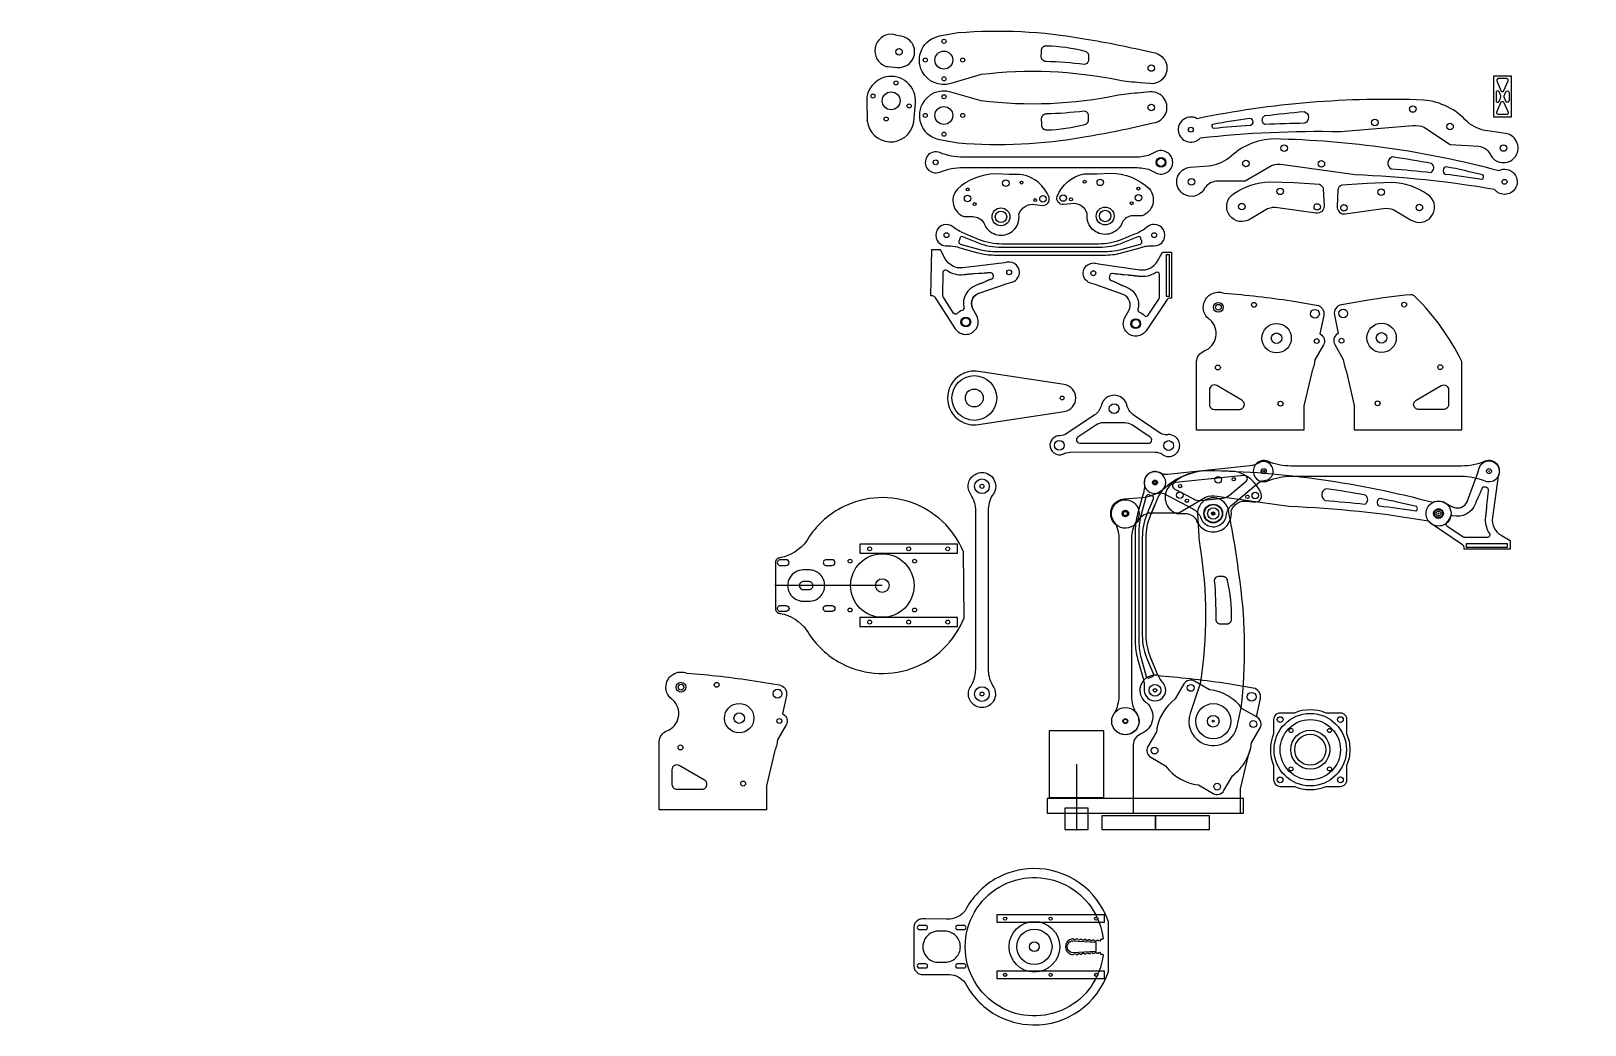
# Model space of a CAD drawing. Header units: millimetres. Extents: x -1233 to 676, y -96 to 1125.
import ezdxf

# ---------------------------------------------------------------- set-up
doc = ezdxf.new("R2010")
doc.units = ezdxf.units.MM
doc.layers.add('Kerros2', color=3, linetype='Continuous')
doc.layers.add('Oletusarvo', color=70, linetype='Continuous')

msp = doc.modelspace()

# ---------------------------------------------------------------- linework, layer by layer
at = {"layer": 'Kerros2'}
msp.add_line((238.3, 322.7), (238.3, 322.7), dxfattribs=at)
for points in [[(-175.9, 1121, 0.818869), (-183.1, 1081.4, 0.002598), (-180.1, 1081.2), (-168.1, 1080.1, 0.282832), (-150, 1088.9, 0.552719), (-164.1, 1118.2, 0.002568)], [(141.9, 1060.1), (129.9, 1061.2, -0.022951), (103.4, 1064.2, 0.081571), (-65.5, 1071.1), (-102.8, 1060.2, -0.356575), (-137.8, 1075, -0.507715), (-116.5, 1118.6), (-93.5, 1122.7, -0.064036), (61.1, 1115.3, -0.018401), (145.9, 1098.2, -0.552719), (160, 1068.9, -0.282832)], [(66.5, 1088.2, -0.380104), (61.1, 1083.7, 0.024722), (14.4, 1087.2, -0.038623), (13.4, 1087.3, -0.042832), (12.4, 1087.6, -0.04264), (11.5, 1088.1, -0.042122), (10.7, 1088.7, -0.023529), (10.3, 1089, -0.023066), (9.9, 1089.4, -0.041294), (9.3, 1090.2, -0.042699), (8.9, 1091.1, -0.04234), (8.6, 1092.1, -0.058169), (8.5, 1093.5), (8.5, 1093.5, -0.000189), (8.6, 1097.1, -0.000327), (8.8, 1100.7, -0.000047), (8.8, 1100.8), (8.8, 1100.8), (8.7, 1100.8, -0.052964), (8.9, 1102.1, -0.040213), (9.2, 1103.1, -0.043021), (9.7, 1104, -0.040457), (10.4, 1104.8, -0.022934), (10.7, 1105.2, -0.024383), (11.1, 1105.5, -0.019798), (11.6, 1105.8, -0.017796), (12, 1106, -0.043094), (13, 1106.4, -0.039071), (14, 1106.7, -0.047472), (15, 1106.7, -0.056921), (62.1, 1100.1, -0.151024), (65.6, 1097.7, -0.034948), (66, 1096.9, -0.044112), (66.4, 1096, -0.041393), (66.6, 1095, -0.021106), (66.7, 1094.5, -0.019197), (66.7, 1094.2, -0.014422), (66.7, 1094.1, -0.015394), (66.7, 1093.9, 0.000061), (66.6, 1091.1, -0.00008), (66.5, 1089.6, -0.000067)], [(-205.4, 1014.6, 0.00346), (-205.4, 1014.2, 0.846328), (-148.5, 1011.1, 0.017133), (-148.2, 1013.1), (-146.1, 1036.3, 0.507715), (-182.5, 1068.3, 0.356575), (-206, 1038.4), (-205.4, 1014.2)], [(141.9, 1049.9), (129.9, 1048.8, 0.022951), (103.4, 1045.8, -0.081571), (-65.5, 1038.9), (-102.8, 1049.8, 0.356575), (-137.8, 1035, 0.507715), (-116.5, 991.4), (-93.5, 987.3, 0.064036), (61.1, 994.7, 0.018401), (145.9, 1011.8, 0.552719), (160, 1041.1, 0.282832)], [(567.2, 1049.2), (567.2, 1039.2, 0.57735), (570.2, 1037.5, 0.168234), (571, 1038.5), (573, 1043.5, 0.192582), (573, 1045), (571, 1050, 0.168234), (570.2, 1051, 0.57735)], [(570.2, 1066.2, 0.131652), (569.2, 1066, 0.376971), (568.3, 1063.5), (573.3, 1051.5, 0.164563), (574.2, 1050.5, 0.452464), (577, 1051.5), (582, 1063.5, 0.09902), (582.2, 1064.2, 0.414214), (580.2, 1066.2)], [(583.2, 1049.2), (583.2, 1039.2, -0.57735), (580.2, 1037.5, -0.168234), (579.3, 1038.5), (577.3, 1043.5, -0.192582), (577.3, 1045), (579.3, 1050, -0.168234), (580.2, 1051, -0.57735)], [(202.7, 992.2, 0.027712), (203.9, 993.5, -0.032593), (376.2, 1001.3), (464.9, 1008.5, -0.138175), (479.2, 1006.4), (510.7, 985.4), (546, 983.3, -0.222543), (559.7, 974.2, 0.038889), (560.9, 971.7, 0.390448), (584.4, 964.9, 0.57735), (586.2, 996.1, 0.111151), (579, 998.8), (578.8, 998.8), (556.6, 1002, -0.142881), (532.1, 1013, 0.187603), (478.4, 1039.9, 0.060622), (200.1, 1017, 0.1608), (190.6, 1019, 0.366638), (176.8, 1004.5, 0.57735), (199.2, 989.8, 0.070102)], [(570.2, 1022.2, -0.131652), (569.2, 1022.5, -0.376971), (568.3, 1025), (573.3, 1037, -0.164563), (574.2, 1038, -0.452464), (577, 1037), (582, 1025, -0.09902), (582.2, 1024.2, -0.414214), (580.2, 1022.2)], [(66.5, 1021.8, 0.380104), (61.1, 1026.3, -0.024722), (14.4, 1022.8, 0.038623), (13.4, 1022.7, 0.042832), (12.4, 1022.4, 0.04264), (11.5, 1021.9, 0.042122), (10.7, 1021.3, 0.023529), (10.3, 1021, 0.023066), (9.9, 1020.6, 0.041294), (9.3, 1019.8, 0.042699), (8.9, 1018.9, 0.04234), (8.6, 1017.9, 0.058169), (8.5, 1016.5), (8.5, 1016.5, 0.000189), (8.6, 1012.9, 0.000327), (8.8, 1009.3, 0.000047), (8.8, 1009.2), (8.8, 1009.2), (8.7, 1009.2, 0.052964), (8.9, 1007.9, 0.040213), (9.2, 1006.9, 0.043021), (9.7, 1006, 0.040457), (10.4, 1005.2, 0.022934), (10.7, 1004.8, 0.024383), (11.1, 1004.5, 0.019798), (11.6, 1004.2, 0.017796), (12, 1004, 0.043094), (13, 1003.6, 0.039071), (14, 1003.3, 0.047472), (15, 1003.3, 0.056921), (62.1, 1009.9, 0.151024), (65.6, 1012.3, 0.034948), (66, 1013.1, 0.044112), (66.4, 1014, 0.041393), (66.6, 1015, 0.021106), (66.7, 1015.5, 0.019197), (66.7, 1015.8, 0.014422), (66.7, 1015.9, 0.015394), (66.7, 1016.1, -0.000061), (66.6, 1018.9, 0.00008), (66.5, 1020.4, 0.000067)], [(220, 1005, -0.469497), (219.4, 1010.5, -0.009648), (264.9, 1017.8, -0.690063), (265.6, 1008.8, 0.008659)], [(283.1, 1020.8, -0.010133), (331.5, 1025.9, -0.665517), (332.4, 1011.4, 0.009347), (283.1, 1009.8, -0.550287)], [(565.5, 930.1, 0.032593), (394, 948), (305.8, 960.4, 0.138175), (291.4, 959.2), (258.8, 940.1), (223.4, 940.1, 0.222543), (209.2, 931.7, -0.038889), (207.8, 929.3, -0.390448), (184, 924, -0.57735), (184, 955.1, -0.111151), (191.3, 957.5), (191.5, 957.5), (213.9, 959.3, 0.142881), (239, 968.9, -0.187603), (294.2, 992.5, -0.060622), (570.7, 953.4, -0.1608), (580.3, 954.8, -0.366638), (593.2, 939.5, -0.57735), (570, 926.1, -0.070102), (566.6, 928.8)], [(488, 962, 0.010133), (440, 970, 0.665517), (438.3, 955.5, -0.009347), (487.4, 951, 0.550287)], [(550.1, 942.6, 0.469497), (551, 948, 0.009648), (506, 958, 0.690063), (504.8, 949, -0.008659)], [(-917, 824, 0.013019)], [(-1201.6, 816.1, -0.004048)], [(-850.5, 811.2, 0.009614)], [(408.1, 793.6), (408.1, 793.6), (408.1, 793.6), (377.4, 788.5, 0.427455), (368.6, 775.7), (373.4, 753.1), (372.5, 752.6, 0.414213), (369, 739.5), (379.6, 721.2, 0.066016), (383.4, 706.2), (393, 664.7), (393, 635), (525, 635), (525, 667.4), (525, 719, 0.286344), (525, 719, -0.561683), (525, 719, 0.025675), (525, 719, 0.296263), (525, 719, 0.11213), (525, 719, 0.083991), (468.4, 797.8, 0.233559), (462.4, 800.8, 0.022291), (408.4, 793.6)], [(-68.8, 641.4), (36.8, 657.4, 0.370822), (51, 674, 0.370822), (36.8, 690.6), (-68.8, 706.6, 0.170109), (-90.3, 702.5, 0.57735), (-90.3, 645.4, 0.170109)], [(224, 689.2, 0.268611), (218, 689.2, 0.267949), (215, 684), (215, 666, 0.414214), (221, 660), (252, 660, 0.414214), (258, 666, 0.267288), (255, 671.2)], [(500, 689.2, -0.268611), (506, 689.2, -0.267949), (509, 684), (509, 666, -0.414214), (503, 660), (472, 660, -0.414214), (466, 666, -0.267288), (469, 671.2)], [(484.2, 522.7, 0.032593), (312.8, 540.6), (224.6, 553, 0.138175), (210.2, 551.8), (177.6, 532.7), (142.2, 532.7, 0.222543), (128, 524.3, -0.038889), (126.6, 521.9, -0.390448), (102.8, 516.5, -0.57735), (102.8, 547.7, -0.111151), (110.1, 550.1), (110.3, 550.1), (132.6, 551.9, 0.142881), (157.8, 561.5, -0.187603), (213, 585.1, -0.060622), (489.5, 545.9, -0.1608), (499.1, 547.4, -0.366638), (512, 532.1, -0.57735), (488.8, 518.7, -0.070102), (485.4, 521.4)], [(174.5, 532.3), (177.6, 532.3), (185.4, 532.3, -0.254787), (198.6, 524.7, 0.183695), (208.6, 512.4, 0.458184), (240.5, 523.6, 0.132034), (241.8, 535.2, -0.368235), (261.8, 547.2), (261.8, 547.2), (270.8, 546.2, 0.534438), (278.8, 556.2, 0.251332), (246.2, 583.8, 0.009411), (229.8, 583.9), (213, 584.7, 0.187603), (165.8, 565.8, 0.525859)], [(406.8, 554.6, 0.010133), (358.8, 562.6, 0.665517), (357, 548.1, -0.009347), (406.2, 543.6, 0.550287)], [(549.6, 562.2, -0.002416), (549.4, 561.8, -0.003777), (549.3, 561.4, -0.004311), (549.1, 561.1, -0.004466), (549, 560.8, -0.006448), (548.2, 558.8), (548.1, 558.4), (547.7, 557.6), (547.5, 557.1, -0.001975), (546.8, 555.4, -0.005481), (546.6, 555, -0.004334), (546.4, 554.7), (545.2, 552.1), (544.8, 551.1, 0.002645), (544.6, 550.8, 0.003702), (544.4, 550.5, 0.004091), (544.3, 550.2, 0.004175), (544.2, 549.9, 0.005914), (544, 549.5, 0.005177), (543.9, 549.2, 0.006076), (543.7, 548.7, 0.004899), (543.4, 548.2, 0.005656), (542.6, 546.2), (542.2, 545.2), (541.8, 544.2, -0.384609), (513.9, 529.4, 0.394645), (510.6, 527.6, -0.127669), (506.6, 521.3, 0.483188), (506.9, 517), (526.8, 503.6, 0.149219), (528.4, 503.1), (557.1, 503.1, 0.600174), (559.4, 507.4, -0.184817), (554.7, 528.2, 0.00145), (554.8, 528.9, 0.002268), (554.8, 529.6, 0.002588), (554.9, 530.2, 0.002681), (555, 530.7, 0.002642), (555, 531.1, 0.003602), (555.1, 531.9, 0.003011), (555.2, 532.5, 0.003244), (555.3, 533.3, 0.001644), (555.4, 534.2), (555.5, 535), (555.6, 536.3), (555.7, 537.3, 0.001209), (556, 540.3, 0.003289), (556.1, 541, 0.002599), (556.1, 541.7), (556.5, 546.3), (556.7, 548.1, -0.001589), (556.8, 548.8, -0.002223), (556.8, 549.4, -0.003938), (557.2, 553.5), (557.3, 554.4), (557.4, 555.2), (557.6, 556.5), (557.7, 557.5), (557.9, 559.1), (558.1, 560.6, 0.354119), (556.1, 563.8), (554.5, 564.4, 0.414214)], [(468.8, 535.2, 0.469497), (469.8, 540.6, 0.009648), (424.8, 550.6, 0.690063), (423.6, 541.6, -0.008659)], [(-344.1, 326.6), (-344.1, 326.6), (-344.1, 326.6), (-313.4, 321.5, -0.427455), (-304.6, 308.7), (-309.4, 286.1), (-308.5, 285.6, -0.414213), (-305, 272.5), (-315.6, 254.2, -0.066016), (-319.4, 239.2), (-329, 197.7), (-329, 168), (-461, 168), (-461, 200.4), (-461, 252, -0.286344), (-451.4, 265.2, 0.561683), (-444.3, 303.3, -0.025675), (-445.9, 304.4, -0.296263), (-452, 323.7, -0.11213), (-448.2, 331, -0.083991), (-443.4, 334.9, -0.233559), (-427, 336, -0.022291), (-344.4, 326.6)], [(-344.1, 326.6), (-344.1, 326.6), (-344.1, 326.6), (-313.4, 321.5, -0.427455), (-304.6, 308.7), (-309.4, 286.1), (-308.5, 285.6, -0.414213), (-305, 272.5), (-315.6, 254.2, -0.066016), (-319.4, 239.2), (-329, 197.7), (-329, 168), (-461, 168), (-461, 200.4), (-461, 252, -0.286344), (-451.4, 265.2, 0.561683), (-444.3, 303.3, -0.025675), (-445.9, 304.4, -0.296263), (-452, 323.7, -0.11213), (-448.2, 331, -0.083991), (-443.4, 334.9, -0.233559), (-427, 336, -0.022291), (-344.4, 326.6)], [(255.5, 292.4, 0.206284), (215.2, 315.6), (196.9, 326.2, 0.414214), (183.8, 322.7), (173.2, 304.4, 0.206284), (150, 264.1), (139.4, 245.8, 0.414214), (142.9, 232.7), (161.2, 222.1, 0.206284), (201.5, 198.8), (219.8, 188.3, 0.414214), (232.9, 191.8), (243.5, 210.1, 0.102068), (259.3, 227.8, 0.102068), (266.8, 250.4), (277.3, 268.7, 0.414214), (273.8, 281.8)], [(358.4, 287, 0.206284), (319.6, 287), (302, 287, 0.414214), (294, 279), (294, 261.4, 0.206284), (294, 222.6), (294, 205, 0.414214), (302, 197), (319.6, 197, 0.206284), (358.4, 197), (376, 197, 0.414214), (384, 205), (384, 222.6, 0.102068), (388, 242, 0.102068), (384, 261.4), (384, 279, 0.414214), (376, 287)], [(-436.2, 222.6, 0.268611), (-442.2, 222.6, 0.267949), (-445.2, 217.4), (-445.2, 199.4, 0.414214), (-439.2, 193.4), (-408.2, 193.4, 0.414214), (-402.2, 199.4, 0.267288), (-405.2, 204.6)], [(-436.2, 222.6, 0.268611), (-442.2, 222.6, 0.267949), (-445.2, 217.4), (-445.2, 199.4, 0.414214), (-439.2, 193.4), (-408.2, 193.4, 0.414214), (-402.2, 199.4, 0.267288), (-405.2, 204.6)], [(-134.1, 34.1), (-137.6, 34.1, 0.132512), (-142.8, 32.7, 0.267949), (-148.1, 23.6), (-148.1, -23.6, 0.267949), (-142.8, -32.7, 0.132512), (-137.6, -34.1), (-134.1, -34.1), (-133.6, -34.1), (-108, -34), (-104, -34, -0.214583), (-85.2, -44.2, 0.14303), (-48, -83.2, 0.126358), (-2, -96, 0.327735), (91, -30.6), (91, 30.6, 0.327735), (-2, 96, 0.126358), (-48, 83.2, 0.14303), (-85.2, 44.2, -0.214583), (-104, 34), (-107.8, 34), (-133.6, 34.1)], [(79.1, 6.7), (78.6, 7.7), (76.6, 7.8), (76, 6.9), (74, 7), (73.6, 8), (71.5, 8.2), (71, 7.2), (68.9, 7.3), (68.5, 8.4), (66.5, 8.5), (65.9, 7.5), (63.9, 7.7), (63.4, 8.7), (61.4, 8.8), (60.8, 7.9), (58.8, 8), (58.4, 9), (56.3, 9.2), (55.8, 8.2), (53.7, 8.3), (53.3, 9.4), (51.3, 9.5), (51.1, 9.2), (50.7, 8.5), (48.7, 8.6), (48.2, 9.7, 0.137233), (43.2, 8.4, 0.57735), (43.2, -8.4, 0.137233), (48.2, -9.7), (48.7, -8.6), (50.7, -8.5), (51.1, -9.2), (51.3, -9.5), (53.3, -9.4), (53.7, -8.3), (55.8, -8.2), (56.3, -9.2), (58.4, -9), (58.8, -8), (60.8, -7.9), (61.4, -8.8), (63.4, -8.7), (63.9, -7.7), (65.9, -7.5), (66.5, -8.5), (68.5, -8.4), (68.9, -7.3), (71, -7.2), (71.5, -8.2), (73.6, -8), (74, -7), (76, -6.9), (76.6, -7.8), (78.6, -7.7), (79.1, -6.7), (81.1, -7.1), (81, -7.1), (80.9, -8.2), (82.5, -9.4), (83.5, -8.8), (84.4, -9.9, -0.539143), (-42.5, -73.6, -0.57735), (-42.5, 73.6, -0.539143), (84.4, 9.9), (83.5, 8.8), (82.5, 9.4), (80.9, 8.2), (81, 7.1), (81.1, 7.1)], [(-141.6, 21.1), (-133.6, 21.1, 0.414214), (-131.1, 23.6, 0.414214), (-133.6, 26.1), (-141.6, 26.1, 0.131652), (-142.8, 25.8, 0.57735), (-142.8, 21.4, 0.131652)], [(-110, 19.1), (-118, 19.1, 0.131653), (-127.5, 16.5, 0.57735), (-127.5, -16.5, 0.131653), (-118, -19.1), (-110, -19.1, 0.414214), (-90.9, 0, 0.414214)], [(-86.4, 26.1), (-94.4, 26.1, 0.131652), (-95.7, 25.8, 0.57735), (-95.7, 21.4, 0.131652), (-94.4, 21.1), (-86.4, 21.1, 0.414214), (-83.9, 23.6, 0.414214)], [(75.6, 5.7), (75.6, -5.7), (47.4, -7.4, -0.556958), (41.4, 3.7, -0.251479), (47.4, 7.4)], [(-133.6, -21.1), (-141.6, -21.1, 0.131652), (-142.8, -21.4, 0.57735), (-142.8, -25.8, 0.131653), (-141.6, -26.1), (-133.6, -26.1, 0.414214), (-131.1, -23.6, 0.414214)], [(-86.4, -21.1), (-94.4, -21.1, 0.131652), (-95.7, -21.4, 0.57735), (-95.7, -25.8, 0.131652), (-94.4, -26.1), (-86.4, -26.1, 0.414214), (-83.9, -23.6, 0.414214)]]:
    msp.add_lwpolyline(points, format="xyb", close=True, dxfattribs=at)
for points in [[(564.2, 1019.2), (586.2, 1019.2), (586.2, 1069.2), (564.2, 1069.2)], [(-1062.4, 909.8)], [(-1051.7, 892.1)], [(162, 799), (166, 799), (166, 850), (162, 850)], [(-1232.6, 813.5)], [(530.4, 490.7), (581.4, 490.7), (581.4, 494.7), (530.4, 494.7)], [(269, 317.6), (269, 317.6)], [(277.7, 304.8)], [(277.3, 268.7)], [(-46, 30), (86, 30), (86, 39), (-46, 39)], [(-46, -39), (86, -39), (86, -30), (-46, -30)]]:
    msp.add_lwpolyline(points, close=True, dxfattribs=at)
for points in [[(512.9, 540.6, 0.259019), (526, 540.4, 0.159322), (531.8, 546.4, 0.024893), (532.3, 547.7), (544.8, 581.9), (546.5, 587.8, -0.192404), (552.3, 595.1, -0.57735), (571.2, 584.2, -0.064056), (570.7, 581), (570, 578), (562.8, 527, 0.303155), (573.5, 505.3), (584.4, 499.1), (584.4, 488.3), (528, 488.3), (528, 490.7, 0.261024), (526.2, 493.5), (487.8, 519.3), (485.8, 521.2, -0.496994), (488.9, 545.4, -0.267949), (504.2, 545.4), (512.9, 540.6, 0.462475), (532.3, 547.7)], [(238, 322.8, 0.022291), (155.4, 332.2, 0.233559), (139, 331.1, 0.083991), (134.2, 327.1, 0.11213), (130.3, 319.9, 0.296263), (136.5, 300.6, 0.025675), (138, 299.5, -0.561683), (131, 261.4, 0.286344), (121.4, 248.2), (121.4, 196.6), (121.4, 164.2), (253.4, 164.2), (253.4, 193.9), (263, 235.4)], [(277.7, 304.8, 0.427455), (269, 317.6)], [(263, 235.4, 0.066016), (266.8, 250.4), (277.3, 268.7)], [(277.3, 268.7, 0.414213), (273.8, 281.8), (272.9, 282.3)]]:
    msp.add_lwpolyline(points, format="xyb", dxfattribs=at)
for points in [[(269, 317.6), (238.3, 322.7)], [(272.9, 282.3), (277.7, 304.8)]]:
    msp.add_lwpolyline(points, dxfattribs=at)
for centre, radius in [((-111, 1112), 2.5), ((-166.3, 1099.2), 4), ((-134, 1089), 2.5), ((-111.2, 1089), 11), ((-88, 1089), 2.5), ((143.7, 1079.2), 4), ((-176, 1039), 11), ((-170, 1061), 2.5), ((-111, 1066), 2.5), ((-198.2, 1044.8), 2.5), ((-153.8, 1032.7), 2.5), ((-111.2, 1021), 11), ((-111.2, 1021), 11), ((-111, 1044), 2.5), ((143.7, 1030.8), 4), ((464.9, 1028.9), 4), ((-182.1, 1016.6), 2.5), ((-134, 1021), 2.5), ((-88, 1021), 2.5), ((418.3, 1012.4), 4), ((-111, 998), 2.5), ((192.2, 1003.6), 3), ((510.7, 1007.4), 4), ((307, 980.8), 4), ((576.3, 981), 4), ((260, 962), 4), ((352.6, 961.6), 4), ((193, 939.5), 4), ((193, 939.5), 4), ((577.7, 939.5), 3), ((577.7, 939.5), 3), ((269.9, 788.3), 3), ((379.5, 777.8), 5.43), ((454.3, 788.7), 3), ((297.6, 747.4), 18.1), ((426.6, 747.8), 18.1), ((297.6, 747.4), 6.5), ((346.9, 743.9), 3), ((377.3, 744.3), 3), ((426.6, 747.8), 6.5), ((225.5, 711.4), 3), ((498.7, 711.8), 3), ((-73.8, 674), 27.5), ((-73.8, 674), 11), ((34.2, 674), 2.34), ((302.5, 667), 3), ((421.7, 667.4), 3), ((225.8, 573.4), 4), ((225.8, 573.4), 4), ((245, 574.2), 2.1), ((558.6, 584.2), 3), ((178.8, 554.6), 4), ((178.8, 554.6), 4), ((179, 565.8), 2.1), ((261.8, 552.6), 2.1), ((271.4, 554.2), 4), ((271.4, 554.2), 4), ((111.8, 532.1), 4), ((111.8, 532.1), 4), ((111.8, 532.1), 4), ((187.4, 547.8), 2.1), ((219.8, 532.1), 11), ((219.8, 532.1), 7), ((496.5, 532.1), 6), ((496.5, 532.1), 5), ((496.5, 532.1), 3), ((496.5, 532.1), 3), ((-434.1, 318.8), 6), ((-434.1, 318.8), 6), ((-390.3, 321.7), 3), ((-390.3, 321.7), 3), ((-434.1, 318.8), 3.5), ((-434.1, 318.8), 3.5), ((-315.5, 310.8), 5.43), ((-315.5, 310.8), 5.43), ((148.2, 315), 7.2), ((192.1, 317.9), 4.2), ((266.9, 307), 5.43), ((266.9, 307), 5.43), ((-362.6, 280.8), 18.1), ((-362.6, 280.8), 18.1), ((-362.6, 280.8), 6.5), ((-362.6, 280.8), 6.5), ((219.8, 277), 21.6), ((339, 242), 44.5), ((-313.3, 277.3), 3), ((-313.3, 277.3), 3), ((219.8, 277), 7.2), ((219.8, 277), 1.11), ((269, 273.5), 4.2), ((302, 279), 3.5), ((339, 242), 37), ((315.4, 265.6), 2.5), ((362.6, 265.6), 2.5), ((376, 279), 3.5), ((339, 242), 24), ((339, 242), 19.1), ((-434.7, 244.8), 3), ((-434.7, 244.8), 3), ((147.7, 241), 4.2), ((315.4, 218.4), 2.5), ((362.6, 218.4), 2.5), ((-357.7, 200.4), 3), ((-357.7, 200.4), 3), ((224.6, 196.6), 4.2), ((302, 205), 3.5), ((376, 205), 3.5), ((-36, 34.5), 2), ((0, 0), 31.1), ((0, 0), 21.7), ((20, 34.5), 2), ((76, 34.5), 2), ((0, 0), 6), ((-36, -34.5), 2), ((20, -34.5), 2), ((76, -34.5), 2)]:
    msp.add_circle(centre, radius, dxfattribs=at)
at = {"layer": 'Oletusarvo'}
for points in [[(121.7, 957.2, -0.061493), (140.1, 954.9), (149.3, 950.5, 0.553429), (170, 963.4, 0.554666), (149.3, 976.4), (140.3, 971.9, -0.062117), (121.7, 969.6), (-87.2, 969.6, -0.098557), (-116.2, 975.4, 0.338768), (-131.4, 971.3, 0.540887), (-124.3, 950.8, 0.160789), (-116.2, 951.4, -0.098557), (-87.2, 957.2)], [(-86.2, 896.7), (-83.2, 896.7), (-75.4, 896.7, -0.254787), (-62.1, 889.1, 0.183695), (-52.1, 876.9, 0.458184), (-20.3, 888, 0.132034), (-19, 899.6, -0.368235), (1, 911.6), (1, 911.6), (10, 910.6, 0.534438), (18, 920.6, 0.251332), (-14.6, 948.2, 0.009411), (-31, 948.3), (-47.8, 949.1, 0.187603), (-95, 930.2, 0.525859)], [(132.2, 897.7), (129.2, 897.7), (121.4, 897.7, 0.254787), (108.1, 890.1, -0.183695), (98.1, 877.9, -0.458184), (66.3, 889, -0.132034), (65, 900.6, 0.368235), (45, 912.6), (45, 912.6), (36, 911.6, -0.534438), (28, 921.6, -0.251332), (60.6, 949.2, -0.009411), (77, 949.3), (93.8, 950.1, -0.187603), (141, 931.2, -0.525859)], [(356, 910, -0.454434), (346, 901), (299.3, 907.6, 0.138959), (286.4, 906.2), (266, 894, -0.037414), (262, 892, -0.917576), (245, 925, -0.146449), (289.2, 939.5), (319, 938.6), (350.4, 936.4, -0.244376), (355, 931)], [(372, 909, 0.454434), (382, 900), (428.7, 906.6, -0.138959), (441.6, 905.2), (462, 893, 0.037414), (466, 891, 0.917576), (483, 924, 0.146449), (438.8, 938.5), (409, 937.6), (377.6, 935.4, 0.244376), (373, 930)], [(-68.5, 868.7), (-84, 875.1, -0.05433), (-98.4, 882.9, 0.206221), (-108, 887.1, 0.57735), (-119.4, 867.3, 0.32756), (-105.1, 861, -0.067763), (-95, 859.6), (-91.4, 858.6), (-69.3, 852.4, 0.068444), (-48.9, 849.6), (88.1, 849.6, 0.068444), (108.5, 852.5), (125.3, 857.2), (129.8, 858.5), (132.2, 859.1, -0.008652), (133.7, 859.6, -0.035329), (139.7, 860.7), (147.1, 860.7, 0.268526), (158.6, 867.3, 0.57735), (147.2, 887.1, 0.156601), (139.5, 884.6), (133.5, 880.3), (133.3, 880.2, -0.048591), (123.2, 875.1), (107.6, 868.7, -0.097677), (78.9, 863.1), (-39.7, 863.1, -0.097677), (-68.5, 868.7)], [(-48.4, 854), (87.6, 854, 0.068444), (107.8, 856.8), (130.3, 863.1, 0.464095), (131.9, 866.7, -0.054652), (130.7, 870.2, 0.464095), (127.2, 872), (108.6, 864.4, -0.097677), (79.7, 858.7), (-40.5, 858.7, -0.097677), (-69.4, 864.4), (-88, 872, 0.464095), (-91.5, 870.2, -0.054652), (-92.7, 866.7, 0.464095), (-91.1, 863.1), (-68.6, 856.8, 0.068444)], [(109, 801), (74.8, 813.4), (68.9, 815.1, -0.192404), (61.6, 820.9, -0.57735), (72.5, 839.8, -0.064056), (75.7, 839.4), (78.6, 838.6), (129.6, 831.4, 0.303155), (151.4, 842.1), (157.6, 853), (168.4, 853), (168.4, 796.6), (166, 796.6, 0.261024), (163.2, 794.9), (137.4, 756.5), (135.5, 754.5, -0.496994), (111.3, 757.5, -0.267949), (111.3, 772.8), (116.1, 781.5, 0.462475)], [(-53.1, 819.8, 0.002416), (-53.5, 819.6, 0.003777), (-53.9, 819.5, 0.004311), (-54.2, 819.4, 0.004466), (-54.5, 819.3, 0.006448), (-56.5, 818.5), (-56.9, 818.4), (-57.6, 818.1), (-58.2, 817.8, 0.001975), (-59.8, 817.1, 0.005481), (-60.3, 816.9, 0.004334), (-60.6, 816.8), (-63.2, 815.6), (-64.2, 815.2, -0.002645), (-64.6, 815.1, -0.003702), (-64.9, 814.9, -0.004091), (-65.2, 814.8, -0.004175), (-65.4, 814.7, -0.005914), (-65.9, 814.5, -0.005177), (-66.2, 814.4, -0.006076), (-66.7, 814.2, -0.004899), (-67.2, 814, -0.005656), (-69.2, 813.2), (-70.2, 812.8), (-71.2, 812.4, 0.384609), (-86.6, 784.8, -0.394645), (-88.5, 781.5, 0.127669), (-94.8, 777.7, -0.483188), (-99.2, 778.1), (-112.1, 798.3, -0.149219), (-112.6, 799.9), (-112, 828.6, -0.600174), (-107.6, 830.8, 0.184817), (-86.9, 825.6, -0.00145), (-86.2, 825.7, -0.002268), (-85.5, 825.7, -0.002588), (-84.9, 825.8, -0.002681), (-84.4, 825.9, -0.002642), (-84, 825.9, -0.003602), (-83.2, 826, -0.003011), (-82.6, 826, -0.003244), (-81.8, 826.1, -0.001644), (-80.9, 826.2), (-80.1, 826.3), (-78.8, 826.4), (-77.8, 826.5, -0.001209), (-74.8, 826.7, -0.003289), (-74.1, 826.7, -0.002599), (-73.4, 826.8), (-68.7, 827.1), (-66.9, 827.2, 0.001589), (-66.3, 827.3, 0.002223), (-65.7, 827.3, 0.003938), (-61.6, 827.6), (-60.7, 827.7), (-59.9, 827.8), (-58.5, 827.9), (-57.5, 828), (-56, 828.2), (-54.4, 828.3, -0.354119), (-51.3, 826.3), (-50.7, 824.6, -0.414214)], [(94.5, 818.2, -0.002416), (94.9, 818.1, -0.003777), (95.3, 817.9, -0.004311), (95.6, 817.8, -0.004466), (95.9, 817.7, -0.006448), (97.9, 816.9), (98.3, 816.7), (99.1, 816.4), (99.6, 816.1, -0.001975), (101.2, 815.4, -0.005481), (101.7, 815.2, -0.004334), (102, 815), (104.6, 813.9), (105.5, 813.4, 0.002645), (105.9, 813.2, 0.003702), (106.2, 813.1, 0.004091), (106.5, 813, 0.004175), (106.8, 812.9, 0.005914), (107.2, 812.7, 0.005177), (107.5, 812.5, 0.006076), (108, 812.3, 0.004899), (108.5, 812.1, 0.005656), (110.5, 811.3), (111.5, 810.9), (112.5, 810.5, -0.384609), (127.3, 782.5, 0.394645), (129.1, 779.2, -0.127669), (135.4, 775.2, 0.483188), (139.7, 775.6), (153.1, 795.5, 0.149219), (153.6, 797), (153.6, 825.8, 0.600174), (149.3, 828.1, -0.184817), (128.5, 823.3, 0.00145), (127.7, 823.4, 0.002268), (127.1, 823.5, 0.002588), (126.5, 823.6, 0.002681), (126, 823.6, 0.002642), (125.6, 823.7, 0.003602), (124.8, 823.8, 0.003011), (124.2, 823.8, 0.003244), (123.3, 823.9, 0.001644), (122.5, 824), (121.7, 824.1), (120.4, 824.3), (119.4, 824.4, 0.001209), (116.4, 824.6, 0.003289), (115.6, 824.7, 0.002599), (115, 824.8), (110.3, 825.2), (108.6, 825.3, -0.001589), (107.9, 825.4, -0.002223), (107.3, 825.5, -0.003938), (103.2, 825.9), (102.3, 826), (101.5, 826), (100.2, 826.2), (99.1, 826.3), (97.6, 826.5), (96.1, 826.7, 0.354119), (92.8, 824.8), (92.2, 823.1, 0.414214)], [(316.1, 793.2), (316.1, 793.2), (316.1, 793.2), (346.8, 788.1, -0.427455), (355.6, 775.3), (350.8, 752.7), (351.7, 752.2, -0.414213), (355.2, 739.1), (344.6, 720.8, -0.066016), (340.8, 705.8), (331.2, 664.3), (331.2, 634.6), (199.2, 634.6), (199.2, 667), (199.2, 718.6, -0.286344), (208.8, 731.8, 0.561683), (215.9, 769.9, -0.025675), (214.3, 771, -0.296263), (208.2, 790.3, -0.11213), (212, 797.6, -0.083991), (216.8, 801.5, -0.233559), (233.2, 802.6, -0.022291), (315.8, 793.2)], [(156.5, 605.2, 0.284242), (170.5, 603.2, 0.57735), (173, 626.5, 0.174966), (164.2, 629, 0.029529), (162.6, 628.8, -0.116841), (155.8, 630), (122.5, 652.6, -0.166772), (114.2, 663.5, -0.004736), (114, 663.9, 0.192789), (107.6, 674.1, 0.554427), (82, 663.9, -0.173811), (73.5, 652.7), (40, 630.2, -0.142435), (31.5, 627.5, 0.402181), (19.2, 617.1, 0.57735), (35.5, 605.2, 0.002705), (35.6, 605.3, 0.012825), (36.1, 605.5, -0.095456), (46.8, 607.7), (149, 607.5, -0.123319), (156.5, 605.2, -0.016153), (157.3, 604.6)], [(111.3, 643.4), (84.6, 643.5, 0.149451), (75.6, 640.7), (53.5, 625.9, 0.73996), (55.7, 618.5), (140.1, 618.3, 0.739961), (142.4, 625.7), (120.4, 640.6, 0.149451)], [(382.3, 643.4, 0.015394)], [(382.4, 643.4, 0.014422)], [(155.7, 581.4, 0.284242), (141.5, 581.8, 0.57735), (141.5, 558.5, 0.174966), (150.5, 556.9, 0.029529), (152.1, 557.2, -0.116841), (158.9, 556.8), (194.5, 537.9, -0.166772), (204, 527.9, -0.004736), (204.1, 527.5, 0.192789), (211.6, 518, 0.554427), (236, 531, -0.173811), (243.3, 543), (274.1, 568.9, -0.142435), (282.3, 572.6, 0.402181), (293.5, 584.2, 0.57735), (276, 594.3, 0.002705), (275.9, 594.2, 0.012825), (275.4, 593.9, -0.095456), (265, 590.6), (163.4, 579.9, -0.123319), (155.7, 581.4, -0.016153), (154.8, 581.9)], [(271.6, 592.1, 0.540887), (278.7, 571.6, 0.160789), (286.8, 572.2, -0.098557), (315.7, 578), (524.7, 578, -0.098557), (553.6, 572.2, 1.497025), (553.6, 596.2, -0.098557), (524.7, 590.4), (315.7, 590.4, -0.098557), (286.8, 596.2, 0.338768)], [(386, 595, 0.000047)], [(386.1, 595, 0.00027)], [(204.7, 548.2), (231.2, 551, 0.149451), (239.9, 554.7), (260.3, 571.8, 0.73996), (257.3, 578.9), (173.4, 570.1, 0.739961), (171.9, 562.5), (195.4, 550, 0.149451)], [(128.4, 510.6), (128.4, 374.6, 0.068444), (131.2, 354.4), (137.5, 331.9, 0.464095), (141.1, 330.2, -0.054652), (144.5, 331.4, 0.464095), (146.4, 335), (138.7, 353.5, -0.097677), (133, 382.5), (133, 502.7, -0.097677), (138.7, 531.6), (146.4, 550.2, 0.464095), (144.5, 553.7, -0.054652), (141.1, 554.9, 0.464095), (137.5, 553.3), (131.2, 530.8, 0.068444)], [(-87, 484.9, 0.453229), (-240.8, 537.1, 0.129866), (-279.9, 498.3, -0.195426), (-312.2, 477.8, 0.414214), (-318.2, 471.8), (-318.2, 415.4, 0.414214), (-312.2, 409.4, -0.195426), (-279.9, 388.9, 0.129866), (-240.8, 350.1, 0.458573), (-86.3, 404.1)], [(124.4, 520.9, 0.129647), (119.3, 502), (119.3, 501.6), (119.3, 307.5, 0.122416), (124.7, 287.4, -0.171435), (128.4, 277, -0.57735), (103.4, 262.6, -0.468641), (99.1, 287.8, 0.106913), (104.2, 307.5), (104.2, 501.6), (104.2, 501.8, 0.143702), (98.2, 522, -0.448697), (103.3, 546.8, -0.57735), (128.7, 532.1, -0.183098)], [(200.6, 531.1), (201.3, 519, 0.022951), (203.3, 492.4, -0.081571), (203.7, 323.4), (191.3, 286.5, 0.356575), (204.8, 251, 0.507715), (249.1, 270.6), (254.1, 293.4, 0.064036), (252.7, 448.1, 0.018401), (238.9, 533.6, 0.552719), (210.2, 548.8, 0.282832)], [(-312.2, 475.4, 0.131652), (-314, 474.9, 0.57735), (-314, 468.7, 0.131652), (-312.2, 468.2), (-305, 468.2, 0.414214), (-301.4, 471.8, 0.414214), (-305, 475.4)], [(-284, 462.8, 0.131653), (-293.6, 460.2, 0.57735), (-293.6, 427, 0.131652), (-284, 424.4), (-276.8, 424.4, 0.414214), (-257.6, 443.6, 0.414214), (-276.8, 462.8)], [(-255.8, 475.4, 0.131652), (-257.6, 474.9, 0.57735), (-257.6, 468.7, 0.131652), (-255.8, 468.2), (-248.6, 468.2, 0.414214), (-245, 471.8, 0.414214), (-248.6, 475.4)], [(-284, 448.4, 0.131653), (-286.4, 447.8, 0.57735), (-286.4, 439.4, 0.131652), (-284, 438.8), (-276.8, 438.8, 0.414214), (-272, 443.6, 0.414214), (-276.8, 448.4)], [(225.8, 454.6, 0.380104), (221.1, 449.4, -0.024722), (222.8, 402.6, 0.038623), (222.9, 401.6, 0.042832), (223.1, 400.6, 0.04264), (223.5, 399.6, 0.042122), (224.1, 398.8, 0.023529), (224.4, 398.4, 0.023066), (224.8, 398, 0.041294), (225.6, 397.4, 0.042699), (226.5, 396.9, 0.04234), (227.5, 396.6, 0.058169), (228.9, 396.5), (228.9, 396.5, 0.000189), (232.5, 396.5, 0.000327), (236.1, 396.5, 0.000047), (236.2, 396.5), (236.2, 396.5), (236.2, 396.4, 0.052964), (237.5, 396.5, 0.040213), (238.5, 396.8, 0.043021), (239.4, 397.3, 0.040457), (240.2, 397.9, 0.022934), (240.6, 398.2, 0.024383), (240.9, 398.6, 0.019798), (241.3, 399, 0.017796), (241.5, 399.5, 0.043094), (242, 400.4, 0.039071), (242.2, 401.4, 0.047472), (242.3, 402.5, 0.056921), (237.5, 449.7, 0.151024), (235.3, 453.3, 0.034948), (234.5, 453.8, 0.044112), (233.6, 454.2, 0.041393), (232.6, 454.5, 0.021106), (232.1, 454.6, 0.019197), (231.8, 454.6, 0.014422), (231.7, 454.6, 0.015394), (231.6, 454.6, -0.000061), (228.7, 454.6, 0.00008), (227.3, 454.6, 0.000067)], [(-312.2, 411.8, -0.131652), (-314, 412.3, -0.57735), (-314, 418.5, -0.131652), (-312.2, 419), (-305, 419, -0.414214), (-301.4, 415.4, -0.414214), (-305, 411.8)], [(-255.8, 411.8, -0.131652), (-257.6, 412.3, -0.57735), (-257.6, 418.5, -0.131652), (-255.8, 419), (-248.6, 419, -0.414214), (-245, 415.4, -0.414214), (-248.6, 411.8)], [(676.4, 245.1, 0.000073)]]:
    msp.add_lwpolyline(points, format="xyb", close=True, dxfattribs=at)
for points in [[(-75.4, 783.6, -0.259019), (-75.4, 796.7, -0.159322), (-69.2, 802.4, -0.024893), (-67.9, 802.9), (-33.5, 814.6), (-27.6, 816.2, 0.192404), (-20.1, 821.8, 0.57735), (-30.6, 840.9, 0.064056), (-33.8, 840.6), (-36.8, 839.8), (-87.9, 833.8, -0.303155), (-109.4, 844.9), (-115.4, 855.9), (-126.2, 856.1), (-127.4, 799.7), (-125, 799.7, -0.261024), (-122.3, 797.9), (-97.3, 759), (-95.4, 756.9, 0.496994), (-71.2, 759.5, 0.267949), (-70.8, 774.7), (-75.4, 783.6, -0.462475), (-67.9, 802.9)], [(-72, 535.2, 0.143702), (-78, 555.5, -0.448697), (-72.9, 580.2, -0.57735), (-47.5, 565.5, -0.183098), (-51.7, 554.4, 0.129647), (-56.8, 535.4)], [(143.1, 530.6), (149.5, 546.2, -0.05433), (157.3, 560.6, 0.206221), (161.4, 570.2, 0.57735), (141.6, 581.6, 0.32756), (135.4, 567.3, -0.067763), (134, 557.2), (132.9, 553.6), (126.8, 531.5, 0.068444), (123.9, 511.1), (123.9, 374.1, 0.068444), (126.8, 353.7), (131.6, 336.8), (132.8, 332.4), (133.5, 330, -0.008652), (133.9, 328.5, -0.035329), (135.1, 322.5), (135, 315, 0.268526), (141.6, 303.6, 0.57735), (161.4, 315, 0.156601), (159, 322.7), (154.7, 328.7), (154.6, 328.8, -0.048591), (149.5, 339), (143.1, 354.5, -0.097677), (137.4, 383.2), (137.4, 501.9, -0.097677), (143, 530.7), (148, 542.7)], [(-279.9, 388.9, -0.017409), (-278, 386)], [(-73.2, 332, 0.046816), (-72, 340.9), (-72, 378.8)], [(-56.8, 378.8), (-56.8, 340.9, 0.05234), (-55.7, 332)], [(-55.7, 332, 0.06963), (-51.4, 320.9, -0.171435), (-47.8, 310.4, -0.57735), (-72.7, 296, -0.468641), (-77.1, 321.2, 0.059798), (-73.2, 332)]]:
    msp.add_lwpolyline(points, format="xyb", dxfattribs=at)
for points in [[(380, 595)], [(380, 595)], [(380, 595)], [(386.1, 595)], [(386.1, 595)], [(-214.4, 483.2), (-94.4, 483.2), (-94.4, 494.4), (-214.4, 494.4)], [(314.5, 438.3)], [(-214.4, 393.2), (-94.4, 393.2), (-94.4, 404.4), (-214.4, 404.4)], [(18.2, 183.4), (85.4, 183.4), (85.4, 265), (18.2, 265)], [(676.4, 245.1)], [(676.4, 245.1)], [(676.4, 245.1)], [(15.8, 164.2), (257, 164.2), (257, 182.2), (15.8, 182.2)], [(37.4, 143.8), (66.2, 143.8), (66.2, 170.2), (37.4, 170.2)], [(83, 143.8), (149, 143.8), (149, 160.6), (83, 160.6)], [(149, 143.8), (215, 143.8), (215, 160.6), (149, 160.6)], [(108.3, 76.5)], [(95.7, 76.2)]]:
    msp.add_lwpolyline(points, close=True, dxfattribs=at)
for points in [[(-72, 378.8), (-72, 535)], [(-56.8, 535), (-56.8, 378.8)], [(-186.8, 443.6), (-318.8, 443.6)], [(51.8, 224.2), (51.8, 142.6)]]:
    msp.add_lwpolyline(points, dxfattribs=at)
for centre, radius in [((-121.2, 963.4), 3), ((155.6, 963.4), 6), ((155.6, 963.4), 5), ((-35, 937.8), 4), ((-15.8, 938.6), 1.8), ((61.8, 939.6), 1.8), ((81, 938.8), 4), ((-82, 919), 4), ((-81.8, 930.2), 1.8), ((1, 917), 1.8), ((10.6, 918.6), 4), ((35.4, 919.6), 4), ((45, 918), 1.8), ((128, 920), 4), ((127.8, 931.2), 1.8), ((302, 927.8), 4), ((426, 926.8), 4), ((-73.4, 912.2), 1.8), ((-41, 896.5), 11), ((-41, 896.5), 7), ((87, 897.5), 11), ((87, 897.5), 7), ((119.4, 913.2), 1.8), ((255, 909), 4), ((347.6, 908.6), 4), ((380.4, 907.6), 4), ((473, 908), 4), ((-108, 873.9), 3), ((147.2, 873.9), 3), ((-30.9, 828.3), 3), ((72.5, 827.2), 3), ((226.1, 785.4), 6), ((226.1, 785.4), 3.5), ((344.7, 777.4), 5.43), ((-84.2, 767.4), 6), ((-84.2, 767.4), 5), ((124.6, 765.2), 6), ((124.6, 765.2), 5), ((98, 661), 6), ((30.8, 615.8), 6), ((165.1, 615.6), 6), ((-64.4, 565.5), 9), ((148.2, 570.2), 3), ((281.8, 584.2), 3.16), ((281.8, 584.2), 1.12), ((558.6, 584.2), 0.373), ((-64.4, 565.5), 2.5), ((148.2, 570.2), 1.56), ((111.8, 532.1), 3.08), ((111.8, 532.1), 2.5), ((219.8, 532.1), 11.5), ((219.8, 532.1), 2.02), ((219.8, 532.1), 1.86), ((219.8, 532.1), 0.678), ((496.5, 532.1), 0.688), ((-186.8, 443.6), 39), ((-202.4, 488.7), 2.4), ((-154.4, 488.7), 2.4), ((-106.4, 488.7), 2.4), ((-226.4, 473.6), 2.4), ((-147.2, 473.6), 2.4), ((-186.8, 443.6), 8.4), ((-226.4, 413.6), 2.4), ((-202.4, 398.7), 2.4), ((-154.4, 398.7), 2.4), ((-147.2, 413.6), 2.4), ((-106.4, 398.7), 2.4), ((-64.4, 310.4), 9), ((-64.4, 310.4), 2.34), ((148.2, 315), 2.13), ((266.9, 307), 5.43), ((266.9, 307), 5.43), ((111.8, 277), 16.8), ((111.8, 277), 2.95), ((111.8, 277), 2.34)]:
    msp.add_circle(centre, radius, dxfattribs=at)

doc.saveas('drawing.dxf')
